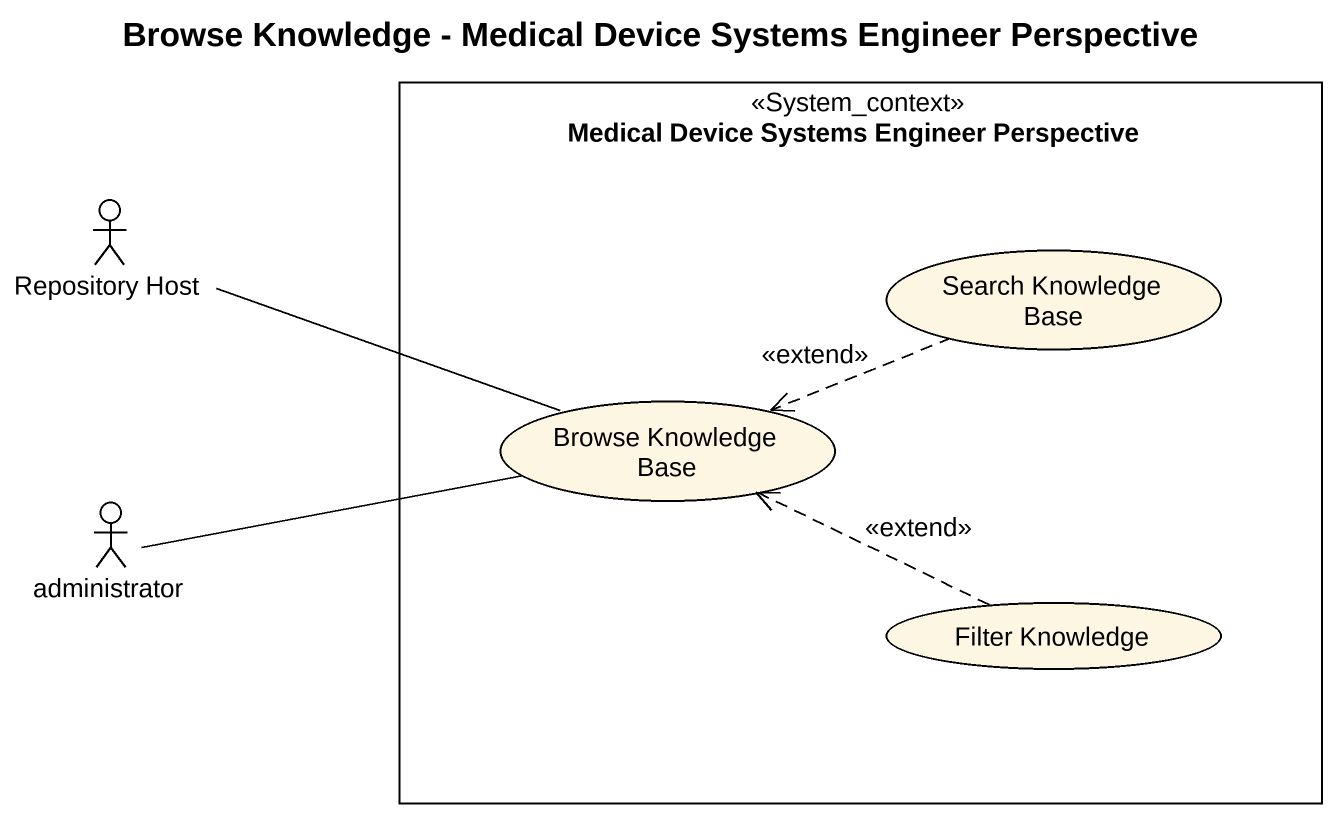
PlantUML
@startuml
title Browse Knowledge - Medical Device Systems Engineer Perspective
rectangle "Medical Device Systems Engineer Perspective" as Medical_Device_Systems <<System_context>> {
  usecase "Search Knowledge Base" as Search_Knowledge_Base
  usecase "Browse Knowledge Base" as Browse_Knowledge_Base
  usecase "Filter Knowledge" as Filter_Knowledge
}
actor "Repository Host" as Repository_Host
actor administrator
Repository_Host -right- Browse_Knowledge_Base
Search_Knowledge_Base .left.> Browse_Knowledge_Base : <<extend>>
administrator -right- Browse_Knowledge_Base
Filter_Knowledge .left.> Browse_Knowledge_Base : <<extend>>
@enduml
